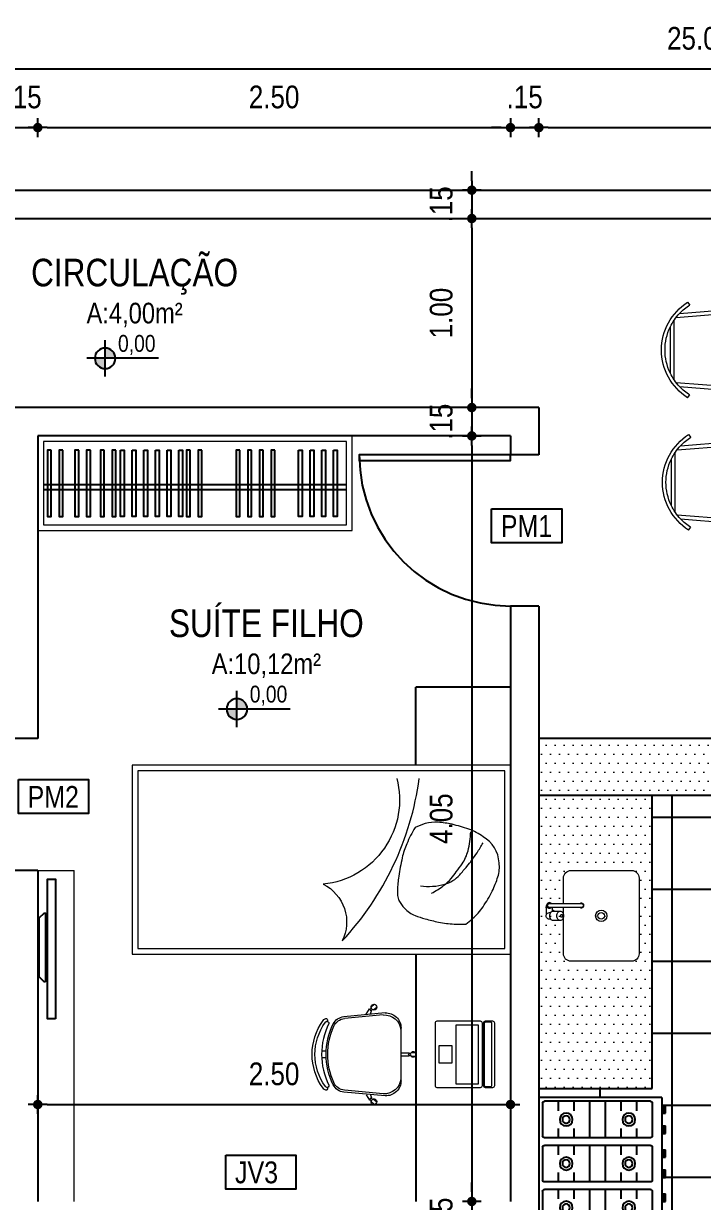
# Model space of a CAD drawing. Header units: millimetres. Extents: x 3955 to 10567, y -112 to 1797.
# Drawn here: x 5269.99 to 5273.58, y 1008 to 1014.23 of the extents above; entities that cross this region are included whole.
import ezdxf
from ezdxf.enums import TextEntityAlignment as Align

# ---------------------------------------------------------------- set-up
doc = ezdxf.new("R2010")
doc.units = ezdxf.units.MM
doc.header["$LTSCALE"] = 20
doc.linetypes.add('DIVIDE', pattern=[1.25, 0.5, -0.25, 0, -0.25, 0, -0.25])
doc.linetypes.add('HIDDEN2', pattern=[0.1875, 0.125, -0.0625])
for name, color, linetype in [('003', 3, 'Continuous'), ('a-pem-m', 6, 'Continuous'), ('AME_FRZ', 7, 'Continuous'), ('AR-MOB', 252, 'Continuous'), ('COTA', 7, 'Continuous'), ('COZINHA', 6, 'Continuous'), ('DIVERSOS', 1, 'Continuous'), ('E-txt-g', 3, 'Continuous'), ('LAYER1', 2, 'Continuous'), ('LAYER7', 4, 'Continuous'), ('PAREDE', 5, 'Continuous')]:
    doc.layers.add(name, color=color, linetype=linetype)
doc.layers.add('E-Lay-9', color=9, linetype='Continuous', lineweight=9)
doc.layers.add('E-Txt-W', color=7, linetype='Continuous', lineweight=20)
doc.styles.add('F2', font='ARIALN.TTF')
doc.styles.add('REG60', font='romans.shx', dxfattribs={"width": 0.8, "height": 0.15})
doc.styles.add('REG80', font='romans.shx', dxfattribs={"width": 0.8, "height": 0.2})
doc.dimstyles.new('ARQUITETURA', dxfattribs={"dimtxt": 0.11, "dimasz": 0.05, "dimexe": 0.1, "dimexo": 0, "dimgap": 0.1, "dimtad": 1, "dimzin": 5, "dimdsep": 46, "dimtxsty": 'F2', "dimblk": 'COTA', "dimcen": 0, "dimse1": 1, "dimse2": 1, "dimadec": 0, "dimazin": 0, "dimtfac": 2, "dimtix": 1, "dimtmove": 2, "dimatfit": 3, "dimldrblk": 'COTA', "dimfxl": 1, "dimtolj": 1, "dimtzin": 5, "dimarcsym": 0})

# ---------------------------------------------------------------- blocks, each defined once
blk = doc.blocks.new('COTA')
at = {"layer": 'COTA'}
for p, q in [((-1, 0), (1, 0)), ((0, 1), (0, -1))]:
    blk.add_line(p, q, dxfattribs=at)
at = {"layer": 'COTA', "const_width": 0.5}
blk.add_lwpolyline([(-0.25, 0, 1), (0.25, 0, 1)], format="xyb", close=True, dxfattribs=at)
blk = doc.blocks.new('*D258')
at = {"color": 0, "lineweight": -2}
for p, q in [((5269.8658, 1013.6789), (5269.8158, 1013.6789)), ((5269.9158, 1013.6789), (5270.0658, 1013.6789)), ((5270.1158, 1013.6789), (5270.1658, 1013.6789))]:
    blk.add_line(p, q, dxfattribs=at)
at = {"color": 0, "lineweight": -2, "xscale": 0.05, "yscale": 0.05, "zscale": 0.05}
blk.add_blockref('COTA', (5269.9158, 1013.6789), dxfattribs=at)
at = {"color": 0, "lineweight": -2, "xscale": 0.05, "yscale": 0.05, "zscale": 0.05, "rotation": 180}
blk.add_blockref('COTA', (5270.0658, 1013.6789), dxfattribs=at)
at = {"color": 0, "insert": (5269.9908, 1013.8402), "char_height": 0.12, "attachment_point": 5, "style": 'F2'}
blk.add_mtext('\\A1;.15', dxfattribs=at)
blk = doc.blocks.new('*D259')
at = {"color": 0, "lineweight": -2}
blk.add_line((5270.1158, 1013.6789), (5272.5158, 1013.6789), dxfattribs=at)
at = {"color": 0, "lineweight": -2, "xscale": 0.05, "yscale": 0.05, "zscale": 0.05, "rotation": 180}
blk.add_blockref('COTA', (5270.0658, 1013.6789), dxfattribs=at)
at = {"color": 0, "lineweight": -2, "xscale": 0.05, "yscale": 0.05, "zscale": 0.05}
blk.add_blockref('COTA', (5272.5658, 1013.6789), dxfattribs=at)
at = {"color": 0, "insert": (5271.3158, 1013.8402), "char_height": 0.12, "attachment_point": 5, "style": 'F2'}
blk.add_mtext('\\A1;2.50', dxfattribs=at)
blk = doc.blocks.new('*D260')
at = {"color": 0, "lineweight": -2}
for p, q in [((5272.5158, 1013.6789), (5272.4658, 1013.6789)), ((5272.5658, 1013.6789), (5272.7158, 1013.6789)), ((5272.7658, 1013.6789), (5272.8158, 1013.6789))]:
    blk.add_line(p, q, dxfattribs=at)
at = {"color": 0, "lineweight": -2, "xscale": 0.05, "yscale": 0.05, "zscale": 0.05}
blk.add_blockref('COTA', (5272.5658, 1013.6789), dxfattribs=at)
at = {"color": 0, "lineweight": -2, "xscale": 0.05, "yscale": 0.05, "zscale": 0.05, "rotation": 180}
blk.add_blockref('COTA', (5272.7158, 1013.6789), dxfattribs=at)
at = {"color": 0, "insert": (5272.6408, 1013.8402), "char_height": 0.12, "attachment_point": 5, "style": 'F2'}
blk.add_mtext('\\A1;.15', dxfattribs=at)
blk = doc.blocks.new('*D261')
at = {"color": 0, "lineweight": -2}
blk.add_line((5272.7658, 1013.6789), (5278.7658, 1013.6789), dxfattribs=at)
at = {"color": 0, "lineweight": -2, "xscale": 0.05, "yscale": 0.05, "zscale": 0.05, "rotation": 180}
blk.add_blockref('COTA', (5272.7158, 1013.6789), dxfattribs=at)
at = {"color": 0, "lineweight": -2, "xscale": 0.05, "yscale": 0.05, "zscale": 0.05}
blk.add_blockref('COTA', (5278.8158, 1013.6789), dxfattribs=at)
at = {"color": 0, "insert": (5275.7658, 1013.8402), "char_height": 0.12, "attachment_point": 5, "style": 'F2'}
blk.add_mtext('\\A1;6.10', dxfattribs=at)
blk = doc.blocks.new('*D266')
at = {"color": 0, "lineweight": -2}
blk.add_line((5261.1158, 1013.9893), (5286.0158, 1013.9893), dxfattribs=at)
at = {"color": 0, "lineweight": -2, "xscale": 0.05, "yscale": 0.05, "zscale": 0.05, "rotation": 180}
blk.add_blockref('COTA', (5261.0658, 1013.9893), dxfattribs=at)
at = {"color": 0, "lineweight": -2, "xscale": 0.05, "yscale": 0.05, "zscale": 0.05}
blk.add_blockref('COTA', (5286.0658, 1013.9893), dxfattribs=at)
at = {"color": 0, "insert": (5273.5658, 1014.1506), "char_height": 0.12, "attachment_point": 5, "style": 'F2'}
blk.add_mtext('\\A1;25.00', dxfattribs=at)
blk = doc.blocks.new('*D275')
at = {"color": 0, "lineweight": -2}
blk.add_line((5270.1158, 1008.5106), (5272.5158, 1008.5106), dxfattribs=at)
at = {"color": 0, "lineweight": -2, "xscale": 0.05, "yscale": 0.05, "zscale": 0.05, "rotation": 180}
blk.add_blockref('COTA', (5270.0658, 1008.5106), dxfattribs=at)
at = {"color": 0, "lineweight": -2, "xscale": 0.05, "yscale": 0.05, "zscale": 0.05}
blk.add_blockref('COTA', (5272.5658, 1008.5106), dxfattribs=at)
at = {"color": 0, "insert": (5271.3158, 1008.6719), "char_height": 0.12, "attachment_point": 5, "style": 'F2'}
blk.add_mtext('\\A1;2.50', dxfattribs=at)
blk = doc.blocks.new('*D282')
at = {"color": 0, "lineweight": -2}
for p, q in [((5272.3611, 1013.3977), (5272.3611, 1013.4477)), ((5272.3611, 1013.3477), (5272.3611, 1013.1977)), ((5272.3611, 1013.1477), (5272.3611, 1013.0977))]:
    blk.add_line(p, q, dxfattribs=at)
at = {"color": 0, "lineweight": -2, "xscale": 0.05, "yscale": 0.05, "zscale": 0.05}
for p, rotation in [((5272.3611, 1013.3477), 270), ((5272.3611, 1013.1977), 90)]:
    blk.add_blockref('COTA', p, dxfattribs=dict(at, rotation=rotation))
at = {"color": 0, "insert": (5272.1999, 1013.2727), "char_height": 0.12, "attachment_point": 5, "rotation": 90, "style": 'F2'}
blk.add_mtext('\\A1;.15', dxfattribs=at)
blk = doc.blocks.new('*D283')
at = {"color": 0, "lineweight": -2}
blk.add_line((5272.3611, 1013.1477), (5272.3611, 1012.2477), dxfattribs=at)
at = {"color": 0, "lineweight": -2, "xscale": 0.05, "yscale": 0.05, "zscale": 0.05}
for p, rotation in [((5272.3611, 1013.1977), 90), ((5272.3611, 1012.1977), 270)]:
    blk.add_blockref('COTA', p, dxfattribs=dict(at, rotation=rotation))
at = {"color": 0, "insert": (5272.1999, 1012.6977), "char_height": 0.12, "attachment_point": 5, "rotation": 90, "style": 'F2'}
blk.add_mtext('\\A1;1.00', dxfattribs=at)
blk = doc.blocks.new('*D235')
at = {"color": 0, "lineweight": -2}
for p, q in [((5272.3611, 1012.2477), (5272.3611, 1012.2977)), ((5272.3611, 1012.1977), (5272.3611, 1012.0477)), ((5272.3611, 1011.9977), (5272.3611, 1011.9477))]:
    blk.add_line(p, q, dxfattribs=at)
at = {"color": 0, "lineweight": -2, "xscale": 0.05, "yscale": 0.05, "zscale": 0.05}
for p, rotation in [((5272.3611, 1012.1977), 270), ((5272.3611, 1012.0477), 90)]:
    blk.add_blockref('COTA', p, dxfattribs=dict(at, rotation=rotation))
at = {"color": 0, "insert": (5272.1999, 1012.1227), "char_height": 0.12, "attachment_point": 5, "rotation": 90, "style": 'F2'}
blk.add_mtext('\\A1;.15', dxfattribs=at)
blk = doc.blocks.new('*D236')
at = {"color": 0, "lineweight": -2}
blk.add_line((5272.3611, 1011.9977), (5272.3611, 1008.0477), dxfattribs=at)
at = {"color": 0, "lineweight": -2, "xscale": 0.05, "yscale": 0.05, "zscale": 0.05}
for p, rotation in [((5272.3611, 1012.0477), 90), ((5272.3611, 1007.9977), 270)]:
    blk.add_blockref('COTA', p, dxfattribs=dict(at, rotation=rotation))
at = {"color": 0, "insert": (5272.1999, 1010.0227), "char_height": 0.12, "attachment_point": 5, "rotation": 90, "style": 'F2'}
blk.add_mtext('\\A1;4.05', dxfattribs=at)
blk = doc.blocks.new('*D284')
at = {"color": 0, "lineweight": -2}
for p, q in [((5272.3611, 1008.0477), (5272.3611, 1008.0977)), ((5272.3611, 1007.9977), (5272.3611, 1007.8477)), ((5272.3611, 1007.7977), (5272.3611, 1007.7477))]:
    blk.add_line(p, q, dxfattribs=at)
at = {"color": 0, "lineweight": -2, "xscale": 0.05, "yscale": 0.05, "zscale": 0.05}
for p, rotation in [((5272.3611, 1007.9977), 270), ((5272.3611, 1007.8477), 90)]:
    blk.add_blockref('COTA', p, dxfattribs=dict(at, rotation=rotation))
at = {"color": 0, "insert": (5272.1999, 1007.9227), "char_height": 0.12, "attachment_point": 5, "rotation": 90, "style": 'F2'}
blk.add_mtext('\\A1;.15', dxfattribs=at)
blk = doc.blocks.new('Fogão03_6')
at = {"layer": 'a-pem-m', "color": 8}
for p, q in [((-0.35, -0.65), (-0.35, 0)), ((-0.35, 0), (0.35, 0)), ((-0.35, 0), (0.35, 0)), ((-0.35, -0.65), (-0.35, 0)), ((-0.33, -0.59), (-0.33, -0.03)), ((-0.33, -0.59), (-0.33, -0.03)), ((-0.32, -0.02), (-0.1467, -0.02)), ((-0.32, -0.02), (-0.1467, -0.02)), ((-0.1367, -0.59), (-0.1367, -0.03)), ((-0.1367, -0.59), (-0.1367, -0.03)), ((-0.0967, -0.59), (-0.0967, -0.03)), ((-0.0967, -0.59), (-0.0967, -0.03)), ((-0.0867, -0.02), (0.0867, -0.02)), ((-0.0867, -0.02), (0.0867, -0.02)), ((0.0967, -0.59), (0.0967, -0.03)), ((0.0967, -0.59), (0.0967, -0.03)), ((0.1367, -0.59), (0.1367, -0.03)), ((0.1367, -0.59), (0.1367, -0.03)), ((0.1467, -0.02), (0.32, -0.02)), ((0.1467, -0.02), (0.32, -0.02)), ((0.33, -0.59), (0.33, -0.03)), ((0.33, -0.59), (0.33, -0.03)), ((0.35, -0.65), (0.35, 0)), ((0.35, -0.65), (0.35, 0)), ((-0.33, -0.1029), (-0.28, -0.1029)), ((-0.33, -0.1029), (-0.28, -0.1029)), ((-0.1867, -0.1029), (-0.1367, -0.1029)), ((-0.1867, -0.1029), (-0.1367, -0.1029)), ((-0.0967, -0.1029), (-0.0467, -0.1029)), ((-0.0967, -0.1029), (-0.0467, -0.1029)), ((0.0467, -0.1029), (0.0967, -0.1029)), ((0.0467, -0.1029), (0.0967, -0.1029)), ((0.1367, -0.1029), (0.1867, -0.1029)), ((0.1367, -0.1029), (0.1867, -0.1029)), ((0.28, -0.1029), (0.33, -0.1029)), ((0.28, -0.1029), (0.33, -0.1029)), ((-0.33, -0.1857), (-0.28, -0.1857)), ((-0.33, -0.1857), (-0.28, -0.1857)), ((-0.1867, -0.1857), (-0.1367, -0.1857)), ((-0.1867, -0.1857), (-0.1367, -0.1857)), ((-0.0967, -0.1857), (-0.0467, -0.1857)), ((-0.0967, -0.1857), (-0.0467, -0.1857)), ((0.0467, -0.1857), (0.0967, -0.1857)), ((0.0467, -0.1857), (0.0967, -0.1857)), ((0.1367, -0.1857), (0.1867, -0.1857)), ((0.1367, -0.1857), (0.1867, -0.1857)), ((0.28, -0.1857), (0.33, -0.1857)), ((0.28, -0.1857), (0.33, -0.1857)), ((-0.33, -0.2686), (-0.1367, -0.2686)), ((-0.33, -0.2686), (-0.1367, -0.2686)), ((-0.0967, -0.2686), (0.0967, -0.2686)), ((-0.0967, -0.2686), (0.0967, -0.2686)), ((0.1367, -0.2686), (0.33, -0.2686)), ((0.1367, -0.2686), (0.33, -0.2686)), ((-0.33, -0.3514), (-0.1367, -0.3514)), ((-0.33, -0.3514), (-0.1367, -0.3514)), ((-0.0967, -0.3514), (0.0967, -0.3514)), ((-0.0967, -0.3514), (0.0967, -0.3514)), ((0.1367, -0.3514), (0.33, -0.3514)), ((0.1367, -0.3514), (0.33, -0.3514)), ((-0.33, -0.4343), (-0.28, -0.4343)), ((-0.33, -0.4343), (-0.28, -0.4343)), ((-0.1867, -0.4343), (-0.1367, -0.4343)), ((-0.1867, -0.4343), (-0.1367, -0.4343)), ((-0.0967, -0.4343), (-0.0467, -0.4343)), ((-0.0967, -0.4343), (-0.0467, -0.4343)), ((0.0467, -0.4343), (0.0967, -0.4343)), ((0.0467, -0.4343), (0.0967, -0.4343)), ((0.1367, -0.4343), (0.1867, -0.4343)), ((0.1367, -0.4343), (0.1867, -0.4343)), ((0.28, -0.4343), (0.33, -0.4343)), ((0.28, -0.4343), (0.33, -0.4343)), ((-0.33, -0.5171), (-0.28, -0.5171)), ((-0.33, -0.5171), (-0.28, -0.5171)), ((-0.1867, -0.5171), (-0.1367, -0.5171)), ((-0.1867, -0.5171), (-0.1367, -0.5171)), ((-0.0967, -0.5171), (-0.0467, -0.5171)), ((-0.0967, -0.5171), (-0.0467, -0.5171)), ((0.0467, -0.5171), (0.0967, -0.5171)), ((0.0467, -0.5171), (0.0967, -0.5171)), ((0.1367, -0.5171), (0.1867, -0.5171)), ((0.1367, -0.5171), (0.1867, -0.5171)), ((0.28, -0.5171), (0.33, -0.5171)), ((0.28, -0.5171), (0.33, -0.5171)), ((-0.32, -0.6), (-0.1467, -0.6)), ((-0.32, -0.6), (-0.1467, -0.6)), ((-0.0867, -0.6), (0.0867, -0.6)), ((-0.0867, -0.6), (0.0867, -0.6)), ((0.1467, -0.6), (0.32, -0.6)), ((0.1467, -0.6), (0.32, -0.6)), ((-0.35, -0.65), (0.35, -0.65)), ((-0.35, -0.65), (0.35, -0.65)), ((-0.3068, -0.65), (-0.3068, -0.67)), ((-0.3068, -0.65), (-0.3068, -0.67)), ((-0.2669, -0.66), (-0.3068, -0.66)), ((-0.2669, -0.66), (-0.3068, -0.66)), ((-0.2669, -0.67), (-0.3068, -0.67)), ((-0.2669, -0.67), (-0.3068, -0.67)), ((-0.2669, -0.65), (-0.2669, -0.67)), ((-0.2669, -0.65), (-0.2669, -0.67)), ((-0.1998, -0.65), (-0.1998, -0.67)), ((-0.1998, -0.65), (-0.1998, -0.67)), ((-0.1599, -0.66), (-0.1998, -0.66)), ((-0.1599, -0.66), (-0.1998, -0.66)), ((-0.1599, -0.67), (-0.1998, -0.67)), ((-0.1599, -0.67), (-0.1998, -0.67)), ((-0.1599, -0.65), (-0.1599, -0.67)), ((-0.1599, -0.65), (-0.1599, -0.67)), ((-0.0734, -0.65), (-0.0734, -0.67)), ((-0.0734, -0.65), (-0.0734, -0.67)), ((-0.0335, -0.66), (-0.0734, -0.66)), ((-0.0335, -0.66), (-0.0734, -0.66)), ((-0.0335, -0.67), (-0.0734, -0.67)), ((-0.0335, -0.67), (-0.0734, -0.67)), ((-0.0335, -0.65), (-0.0335, -0.67)), ((-0.0335, -0.65), (-0.0335, -0.67)), ((0.0335, -0.65), (0.0335, -0.67)), ((0.0335, -0.65), (0.0335, -0.67)), ((0.0734, -0.66), (0.0335, -0.66)), ((0.0734, -0.66), (0.0335, -0.66)), ((0.0734, -0.67), (0.0335, -0.67)), ((0.0734, -0.67), (0.0335, -0.67)), ((0.0734, -0.65), (0.0734, -0.67)), ((0.0734, -0.65), (0.0734, -0.67)), ((0.1599, -0.65), (0.1599, -0.67)), ((0.1599, -0.65), (0.1599, -0.67)), ((0.1998, -0.66), (0.1599, -0.66)), ((0.1998, -0.66), (0.1599, -0.66)), ((0.1998, -0.67), (0.1599, -0.67)), ((0.1998, -0.67), (0.1599, -0.67)), ((0.1998, -0.65), (0.1998, -0.67)), ((0.1998, -0.65), (0.1998, -0.67)), ((0.2669, -0.65), (0.2669, -0.67)), ((0.2669, -0.65), (0.2669, -0.67)), ((0.3067, -0.66), (0.2669, -0.66)), ((0.3067, -0.66), (0.2669, -0.66)), ((0.3067, -0.67), (0.2669, -0.67)), ((0.3067, -0.67), (0.2669, -0.67)), ((0.3067, -0.65), (0.3067, -0.67)), ((0.3067, -0.65), (0.3067, -0.67))]:
    blk.add_line(p, q, dxfattribs=at)
for centre, radius in [((-0.2333, -0.1443), 0.0341), ((-0.2333, -0.1443), 0.0341), ((-0.2333, -0.1443), 0.02), ((-0.2333, -0.1443), 0.02), ((0, -0.1443), 0.0341), ((0, -0.1443), 0.0341), ((0, -0.1443), 0.02), ((0, -0.1443), 0.02), ((0.2333, -0.1443), 0.0341), ((0.2333, -0.1443), 0.0341), ((0.2333, -0.1443), 0.02), ((0.2333, -0.1443), 0.02), ((-0.2333, -0.4757), 0.0341), ((-0.2333, -0.4757), 0.0341), ((-0.2333, -0.4757), 0.02), ((-0.2333, -0.4757), 0.02), ((0, -0.4757), 0.0341), ((0, -0.4757), 0.0341), ((0, -0.4757), 0.02), ((0, -0.4757), 0.02), ((0.2333, -0.4757), 0.0341), ((0.2333, -0.4757), 0.0341), ((0.2333, -0.4757), 0.02), ((0.2333, -0.4757), 0.02)]:
    blk.add_circle(centre, radius, dxfattribs=at)
for centre, start, end in [((-0.32, -0.03), 89.99946, 179.99964), ((-0.32, -0.03), 89.99946, 179.99964), ((-0.1467, -0.03), 359.99964, 89.99946), ((-0.1467, -0.03), 359.99964, 89.99946), ((-0.0867, -0.03), 89.99946, 179.99964), ((-0.0867, -0.03), 89.99946, 179.99964), ((0.0867, -0.03), 359.99964, 89.99946), ((0.0867, -0.03), 359.99964, 89.99946), ((0.1467, -0.03), 89.99946, 179.99964), ((0.1467, -0.03), 89.99946, 179.99964), ((0.32, -0.03), 359.99964, 89.99946), ((0.32, -0.03), 359.99964, 89.99946), ((-0.32, -0.59), 179.99964, 269.99946), ((-0.32, -0.59), 179.99964, 269.99946), ((-0.1467, -0.59), 269.99946, 359.99964), ((-0.1467, -0.59), 269.99946, 359.99964), ((-0.0867, -0.59), 179.99964, 269.99946), ((-0.0867, -0.59), 179.99964, 269.99946), ((0.0867, -0.59), 269.99946, 359.99964), ((0.0867, -0.59), 269.99946, 359.99964), ((0.1467, -0.59), 179.99964, 269.99946), ((0.1467, -0.59), 179.99964, 269.99946), ((0.32, -0.59), 269.99946, 359.99964), ((0.32, -0.59), 269.99946, 359.99964)]:
    blk.add_arc(centre, 0.01, start, end, dxfattribs=at)
blk = doc.blocks.new('*D290')
at = {"color": 0, "lineweight": -2}
for p, q in [((5272.5158, 1005.9929), (5272.4658, 1005.9929)), ((5272.5658, 1005.9929), (5272.7158, 1005.9929)), ((5272.7658, 1005.9929), (5272.8158, 1005.9929))]:
    blk.add_line(p, q, dxfattribs=at)
at = {"color": 0, "lineweight": -2, "xscale": 0.05, "yscale": 0.05, "zscale": 0.05}
blk.add_blockref('COTA', (5272.5658, 1005.9929), dxfattribs=at)
at = {"color": 0, "lineweight": -2, "xscale": 0.05, "yscale": 0.05, "zscale": 0.05, "rotation": 180}
blk.add_blockref('COTA', (5272.7158, 1005.9929), dxfattribs=at)
at = {"color": 0, "insert": (5272.6408, 1006.1491), "char_height": 0.11, "attachment_point": 5, "style": 'F2'}
blk.add_mtext('\\A1;.15', dxfattribs=at)
blk = doc.blocks.new('Cadeira')
at = {"layer": 'E-Lay-9', "color": 8}
for p, q in [((-0.0093, 0.0535), (-0.0093, 0.0769)), ((0.0096, 0.0535), (0.0096, 0.0769)), ((-0.1393, 0), (0.1393, 0)), ((-0.0075, 0), (-0.0075, 0.0425)), ((-0.0075, 0.0425), (-0.0056, 0.0425)), ((0.0056, 0.0425), (0.0075, 0.0425)), ((0.0075, 0), (0.0075, 0.0425)), ((-0.2192, -0.0836), (-0.1996, -0.3023)), ((-0.2087, -0.0936), (-0.1898, -0.2982)), ((0.2087, -0.0936), (0.1898, -0.2982)), ((0.2192, -0.0836), (0.1996, -0.3023)), ((-0.25, -0.1588), (-0.265, -0.1409)), ((-0.2355, -0.1467), (-0.2505, -0.1288)), ((-0.2398, -0.1647), (-0.2413, -0.1659)), ((-0.2133, -0.1847), (-0.2413, -0.1659)), ((-0.2298, -0.1563), (-0.2313, -0.1575)), ((-0.2144, -0.1618), (-0.2298, -0.1563)), ((0.2133, -0.1847), (0.2413, -0.1659)), ((0.2144, -0.1618), (0.2298, -0.1563)), ((0.2298, -0.1563), (0.2313, -0.1575)), ((0.2355, -0.1467), (0.2505, -0.1288)), ((0.2398, -0.1647), (0.2413, -0.1659)), ((0.25, -0.1588), (0.265, -0.1409)), ((-0.0175, -0.3961), (-0.0175, -0.4196)), ((0.0175, -0.3961), (0.0175, -0.4196))]:
    blk.add_line(p, q, dxfattribs=at)
blk.add_lwpolyline([(0.1631, -0.3812, -0.237888), (-0.1631, -0.3812, 0.605717), (-0.1738, -0.3953, 0.122717), (-0.17, -0.4, 0.323529), (0.17, -0.4, 0.122717), (0.1738, -0.3953, 0.605717)], format="xyb", close=True, dxfattribs=at)
for centre in [(0, 0.0466), (-0.2382, -0.1579), (0.2382, -0.1579)]:
    blk.add_circle(centre, 0.005, dxfattribs=at)
for centre, radius, start, end in [((0.0001, 0.0652), 0.015, 281.63338, 257.45365), ((-0.1393, -0.08), 0.08, 90, 182.56924), ((0, 0.0475), 0.0075, 221.81031, 318.18969), ((0.1393, -0.08), 0.08, 357.43076, 90), ((-0.1202, -0.0886), 0.0887, 95.59249, 183.25223), ((0.1202, -0.0886), 0.0887, 356.74777, 84.40751), ((-0.2502, -0.1438), 0.015, 322.54635, 298.36662), ((-0.2388, -0.1573), 0.0075, 261.81031, 358.18969), ((0.2388, -0.1573), 0.0075, 181.81031, 278.18969), ((0.2502, -0.1438), 0.015, 241.63338, 217.45365), ((-0.1299, -0.296), 0.07, 185.12125, 243.60471), ((-0.1201, -0.2918), 0.07, 185.2999, 245.73609), ((0.1201, -0.2918), 0.07, 294.26391, 354.7001), ((0.1299, -0.296), 0.07, 296.39529, 354.87875), ((0, -0.0343), 0.3622, 243.60471, 296.39529), ((0, -0.0254), 0.3622, 245.73609, 294.26391), ((-0.1819, -0.3961), 0.00782, 29.81088, 225.32554), ((-0.1625, -0.39), 0.0275, 205.14546, 233.45713), ((0, -0.1648), 0.3052, 234.12379, 305.87621), ((-0.1625, -0.39), 0.0125, 205.14546, 233.1301), ((0.1819, -0.3961), 0.00782, 314.67446, 150.18912), ((0.1625, -0.39), 0.0275, 306.54287, 334.85454)]:
    blk.add_arc(centre, radius, start, end, dxfattribs=at)
blk = doc.blocks.new('Notebook')
at = {"layer": 'E-Lay-9', "color": 8}
for p, q in [((0.165, 0.315), (-0.165, 0.315)), ((-0.175, 0.305), (-0.175, 0.3)), ((-0.175, 0.3), (-0.175, 0.265)), ((-0.165, 0.255), (0.165, 0.255)), ((0.175, 0.3), (0.175, 0.305)), ((0.175, 0.265), (0.175, 0.3))]:
    blk.add_line(p, q, dxfattribs=at)
for points in [[(-0.165, 0), (0.165, 0, 0.414214), (0.175, 0.01), (0.175, 0.24, 0.414214), (0.165, 0.25), (-0.165, 0.25, 0.414214), (-0.175, 0.24), (-0.175, 0.01, 0.414214)], [(-0.165, 0.26), (0.165, 0.26, 0.414214), (0.17, 0.265), (0.17, 0.295, 0.414214), (0.165, 0.3), (-0.165, 0.3, 0.414214), (-0.17, 0.295), (-0.17, 0.265, 0.414214)]]:
    blk.add_lwpolyline(points, format="xyb", close=True, dxfattribs=at)
for points in [[(-0.105, 0.25), (-0.145, 0.25), (-0.145, 0.255), (-0.105, 0.255)], [(0.105, 0.25), (0.145, 0.25), (0.145, 0.255), (0.105, 0.255)], [(-0.155, 0.11), (0.155, 0.11), (0.155, 0.23), (-0.155, 0.23)], [(-0.045, 0.02), (0.045, 0.02), (0.045, 0.09), (-0.045, 0.09)]]:
    blk.add_lwpolyline(points, close=True, dxfattribs=at)
for centre, start, end in [((-0.165, 0.305), 90, 180), ((0.165, 0.305), 0, 90), ((-0.165, 0.265), 180, 270), ((0.165, 0.265), 270, 360)]:
    blk.add_arc(centre, 0.01, start, end, dxfattribs=at)
blk = doc.blocks.new('TXT-AMB75')
at = {"layer": 'E-txt-g', "style": 'REG80', "width": 0.8, "flags": 8}
blk.add_attdef('TXT', text='', height=0.2, dxfattribs=at).set_placement((0.0055, 0.2964), align=Align.CENTER)
at = {"layer": 'E-Txt-W', "style": 'REG60', "width": 0.8, "flags": 8}
blk.add_attdef('TXT', text='', height=0.15, dxfattribs=at).set_placement((0.0055, 0.0271), align=Align.CENTER)
blk = doc.blocks.new('NIVEL')
at = {"layer": 'DIVERSOS'}
h = blk.add_hatch(color=7, dxfattribs=at)
h.paths.add_polyline_path([(0, 0.137, 0.414214), (-0.137, 0), (0, 0)])
h.paths.add_polyline_path([(0, 0), (0, -0.137, 0.414214), (0.137, 0)])
at = {"layer": 'DIVERSOS', "color": 7}
for p, q in [((0, 0.242), (0, -0.242)), ((0.709, 0), (-0.242, 0))]:
    blk.add_line(p, q, dxfattribs=at)
blk.add_circle((0, 0), 0.137, dxfattribs=at)
blk = doc.blocks.new('cadeira3')
at = {"color": 8}
for p, q in [((339.39, -198.51), (363.62, -198.51)), ((332.14, -203.49), (329.22, -240.82)), ((334.29, -201.65), (331.21, -240.97)), ((335.87, -200.51), (367.14, -200.51)), ((368.73, -201.65), (371.8, -240.97)), ((370.88, -203.49), (373.8, -240.82)), ((326.24, -207.76), (327.72, -208.87)), ((376.77, -207.76), (375.3, -208.87)), ((371.3, -241.51), (331.71, -241.51)), ((371.3, -243.51), (331.71, -243.51))]:
    blk.add_line(p, q, dxfattribs=at)
for centre, radius, start, end in [((351.51, -223.91), 29.99, 32.59097, 147.40903), ((351.51, -223.93), 28.15, 115.49352, 133.47386), ((351.51, -223.93), 28.15, 64.50648, 115.49352), ((351.51, -223.93), 28.15, 46.52614, 64.50648), ((351.51, -223.93), 28.15, 133.47386, 147.66894), ((351.51, -223.93), 28.15, 32.33106, 46.52614), ((331.71, -241.01), 2.5, 175.52762, 270), ((331.71, -241.01), 0.5, 175.52762, 270), ((371.3, -241.01), 2.5, 270, 4.47238), ((371.3, -241.01), 0.5, 270, 4.47238)]:
    blk.add_arc(centre, radius, start, end, dxfattribs=at)

msp = doc.modelspace()

# ---------------------------------------------------------------- hatches: boundary and pattern name
h = msp.add_hatch()
h.set_pattern_fill('ANSI37,_O', color=8, scale=0.12, angle=45)
h.set_pattern_definition([(90, (0, 0), (-0.381, 8e-17), []), (180, (0, 0), (-8e-17, -0.381), [])])
h.paths.add_polyline_path([(5275.2158, 1010.4477), (5273.8158, 1010.4477), (5273.8158, 1010.1477), (5273.3158, 1010.1477), (5273.3158, 1008.5952), (5272.7158, 1008.5952), (5272.7158, 1007.8477, -0.44655), (5273.5158, 1007.0477), (5272.7158, 1007.0477), (5272.7158, 1006.4977), (5275.2158, 1006.4977), (5275.2158, 1006.5727), (5275.2158, 1007.7727), (5275.2158, 1008.0161), (5274.1158, 1008.0161), (5274.1158, 1008.7161), (5275.2158, 1008.7161)])
h.paths.add_polyline_path([(5274.3762, 1009.3607, -1), (5274.2666, 1009.3607, -1)], flags=16)
h.paths.add_polyline_path([(5275.1114, 1008.9221), (5275.0996, 1008.9132, 0.062017), (5275.0643, 1008.9562), (5275.0876, 1008.6576, -0.437265), (5275.0677, 1008.6361), (5274.751, 1008.6361, -0.437265), (5274.731, 1008.6576), (5274.7544, 1008.9562, 0.062017), (5274.719, 1008.9132), (5274.7072, 1008.9221, -0.547586)], flags=16)
h.paths.add_polyline_path([(5275.0063, 1008.9961, -0.053349), (5275.0471, 1008.971), (5275.0717, 1008.6564, -0.437265), (5275.0677, 1008.6521), (5274.751, 1008.6521, -0.437265), (5274.747, 1008.6564), (5274.7716, 1008.971, -0.053349), (5274.8124, 1008.9961, -0.226217)], flags=0)
h.paths.add_polyline_path([(5274.6309, 1008.9221), (5274.619, 1008.9132, 0.062017), (5274.5837, 1008.9562), (5274.6071, 1008.6576, -0.437265), (5274.5871, 1008.6361), (5274.2704, 1008.6361, -0.437265), (5274.2504, 1008.6576), (5274.2738, 1008.9562, 0.062017), (5274.2384, 1008.9132), (5274.2266, 1008.9221, -0.547586)], flags=16)
h.paths.add_polyline_path([(5274.5257, 1008.9961, -0.053349), (5274.5665, 1008.971), (5274.5911, 1008.6564, -0.437265), (5274.5871, 1008.6521), (5274.2704, 1008.6521, -0.437265), (5274.2664, 1008.6564), (5274.291, 1008.971, -0.053349), (5274.3318, 1008.9961, -0.226217)], flags=0)
h.paths.add_polyline_path([(5273.3658, 1008.5477), (5273.3658, 1008.5044), (5273.3858, 1008.5044), (5273.3858, 1008.4645), (5273.3658, 1008.4645), (5273.3658, 1008.3975), (5273.3858, 1008.3975), (5273.3858, 1008.3576), (5273.3658, 1008.3576), (5273.3658, 1008.2711), (5273.3858, 1008.2711), (5273.3858, 1008.2312), (5273.3658, 1008.2312), (5273.3658, 1008.1641), (5273.3858, 1008.1641), (5273.3858, 1008.1242), (5273.3658, 1008.1242), (5273.3658, 1008.0377), (5273.3858, 1008.0377), (5273.3858, 1007.9979), (5273.3658, 1007.9979), (5273.3658, 1007.9308), (5273.3858, 1007.9308), (5273.3858, 1007.8909), (5273.3658, 1007.8909), (5273.3658, 1007.8477), (5272.7158, 1007.8477), (5272.7158, 1008.5477)])
h.paths.add_polyline_path([(5275.0677, 1008.0961, -0.437265), (5275.0876, 1008.0745), (5275.0643, 1007.7759, 0.062017), (5275.0996, 1007.8189), (5275.1114, 1007.8101, -0.547586), (5274.7072, 1007.8101), (5274.719, 1007.8189, 0.062017), (5274.7544, 1007.7759), (5274.731, 1008.0745, -0.437265), (5274.751, 1008.0961)], flags=17)
h.paths.add_polyline_path([(5274.5871, 1008.0961, -0.437265), (5274.6071, 1008.0745), (5274.5837, 1007.7759, 0.062017), (5274.619, 1007.8189), (5274.6309, 1007.8101, -0.547586), (5274.2266, 1007.8101), (5274.2384, 1007.8189, 0.062017), (5274.2738, 1007.7759), (5274.2504, 1008.0745, -0.437265), (5274.2704, 1008.0961)], flags=17)
h.paths.add_polyline_path([(5275.0677, 1008.0801, -0.437265), (5275.0717, 1008.0758), (5275.0471, 1007.7612, -0.053349), (5275.0063, 1007.7361, -0.226217), (5274.8124, 1007.7361, -0.053349), (5274.7716, 1007.7612), (5274.747, 1008.0758, -0.437265), (5274.751, 1008.0801)], flags=16)
h.paths.add_polyline_path([(5274.5871, 1008.0801, -0.437265), (5274.5911, 1008.0758), (5274.5665, 1007.7612, -0.053349), (5274.5257, 1007.7361, -0.226217), (5274.3318, 1007.7361, -0.053349), (5274.291, 1007.7612), (5274.2664, 1008.0758, -0.437265), (5274.2704, 1008.0801)], flags=16)
h.paths.add_polyline_path([(5274.2662, 1007.0743), (5274.2743, 1007.0661), (5274.277, 1007.0571), (5274.277, 1007.0329), (5274.2712, 1007.0329), (5274.2712, 1007.0205), (5274.2798, 1007.0205), (5274.2798, 1006.4977), (5273.6448, 1006.4977), (5273.6448, 1007.0205), (5273.6533, 1007.0205), (5273.6533, 1007.0329), (5273.6475, 1007.0329), (5273.6475, 1007.0602), (5273.6534, 1007.0709), (5273.6636, 1007.0766), (5273.6707, 1007.0774), (5273.6776, 1007.0781), (5273.6854, 1007.0789), (5273.6888, 1007.0793), (5273.6958, 1007.0801), (5273.7035, 1007.0808), (5273.707, 1007.0812), (5273.7144, 1007.0816), (5273.7182, 1007.082), (5273.7217, 1007.0824), (5273.7294, 1007.0832), (5273.7364, 1007.0832), (5273.7441, 1007.0839), (5273.755, 1007.0839), (5273.7584, 1007.0843), (5273.7658, 1007.0843), (5273.7697, 1007.0847), (5273.7731, 1007.0847), (5273.777, 1007.0847), (5273.7805, 1007.0847), (5273.7844, 1007.0847), (5273.7878, 1007.0847), (5273.7917, 1007.0847), (5273.7952, 1007.0847), (5273.7991, 1007.0847), (5273.8025, 1007.0847), (5273.8134, 1007.0847), (5273.8211, 1007.0839), (5273.8246, 1007.0839), (5273.8315, 1007.0839), (5273.8393, 1007.0832), (5273.8435, 1007.0832), (5273.8435, 1007.082), (5273.8555, 1007.0824), (5273.8598, 1007.0824), (5273.8733, 1007.0824), (5274.1877, 1007.0835), (5274.1954, 1007.0828), (5274.1989, 1007.0828), (5274.2024, 1007.0824), (5274.214, 1007.0812), (5274.2175, 1007.0812), (5274.221, 1007.0808), (5274.2248, 1007.0804), (5274.2318, 1007.0797), (5274.2395, 1007.0789), (5274.2465, 1007.0781), (5274.2569, 1007.0771)], flags=16)
h.paths.add_polyline_path([(5273.8269, 1007.0329), (5273.8265, 1007.0329), (5273.8261, 1007.0329), (5273.8257, 1007.0329), (5273.8254, 1007.0329), (5273.825, 1007.0329), (5273.8246, 1007.0329), (5273.8238, 1007.0329), (5273.823, 1007.0329), (5273.8223, 1007.0329), (5273.8211, 1007.0329), (5273.8157, 1007.0329), (5273.6761, 1007.0329), (5273.6772, 1007.034), (5273.6772, 1007.0412), (5273.6835, 1007.049), (5273.6893, 1007.0506), (5273.7248, 1007.0518), (5273.7596, 1007.0491), (5273.7936, 1007.0429)], flags=0)
h.paths.add_polyline_path([(5272.7158, 1007.8477), (5272.7158, 1007.8477), (5272.5658, 1007.8477), (5272.5658, 1007.0477), (5272.7158, 1007.0477), (5272.7158, 1007.0777), (5273.5168, 1007.0777, 0.434753)])
at = {"layer": 'E-Lay-9'}
h = msp.add_hatch(dxfattribs=at)
h.set_pattern_fill('DOTS', color=9, scale=0.03, angle=-1e-14, style=0)
h.paths.add_polyline_path([(5273.8158, 1010.4477), (5272.7158, 1010.4477), (5272.7158, 1010.1477), (5273.3158, 1010.1477), (5273.8158, 1010.1477)])
h.paths.add_polyline_path([(5273.3158, 1010.1477), (5272.7158, 1010.1477), (5272.7158, 1008.5952), (5273.3158, 1008.5952)])
h.paths.add_polyline_path([(5272.775, 1009.4986, -0.071352), (5272.7736, 1009.5085, -0.071352), (5272.775, 1009.5184, -0.080747), (5272.7786, 1009.526), (5272.7717, 1009.526, 0.293273), (5272.7557, 1009.5158, 0.546464), (5272.7717, 1009.491), (5272.7786, 1009.491, -0.080747)], flags=16)
h.paths.add_polyline_path([(5272.8466, 1009.5085, -0.053307), (5272.8458, 1009.5011), (5272.8458, 1009.3085, 0.414214), (5272.8858, 1009.2685), (5273.2058, 1009.2685, 0.414214), (5273.2458, 1009.3085), (5273.2458, 1009.7085, 0.414214), (5273.2058, 1009.7485), (5272.8858, 1009.7485, 0.414214), (5272.8458, 1009.7085), (5272.8458, 1009.5735), (5272.9342, 1009.5735, -2), (5272.9342, 1009.5535), (5272.8458, 1009.5535), (5272.8458, 1009.516, -0.053307)], flags=16)
h.paths.add_polyline_path([(5273.0758, 1009.5085, -1), (5273.0158, 1009.5085, -1)], flags=0)
h.paths.add_polyline_path([(5273.0633, 1009.5085, -1), (5273.0283, 1009.5085, -1)], flags=0)
h.paths.add_polyline_path([(5272.8413, 1009.5115, -0.178999), (5272.8407, 1009.5042, -0.15501), (5272.8383, 1009.5015, -0.27133), (5272.8344, 1009.5015, -0.106756), (5272.8326, 1009.5032, -0.082828), (5272.8315, 1009.5055, -0.178999), (5272.8321, 1009.5129, -0.15501), (5272.8344, 1009.5155, -0.333638), (5272.839, 1009.5151, -0.137259)], flags=16)

# ---------------------------------------------------------------- linework, layer by layer
at = {"color": 6}
msp.add_line((5272.7158, 1010.1477), (5273.3158, 1010.1477), dxfattribs=at)
at = {"color": 8}
for p, q in [((5273.3158, 1008.5952), (5273.3158, 1010.1477)), ((5272.0658, 1009.3059), (5272.0658, 1007.9977)), ((5272.7158, 1008.5952), (5273.3158, 1008.5952))]:
    msp.add_line(p, q, dxfattribs=at)
at = {"color": 2, "linetype": 'DIVIDE'}
msp.add_line((5289.6537, 1009.9615), (5259.1646, 1009.9615), dxfattribs=at)
at = {"color": 7}
msp.add_lwpolyline([(5272.5658, 1011.9477), (5271.7658, 1011.9477), (5271.7658, 1011.9177), (5272.5658, 1011.9177)], close=True, dxfattribs=at)
at = {"color": 6}
for points in [[(5272.466, 1011.6625), (5272.8367, 1011.6625), (5272.8367, 1011.4822), (5272.466, 1011.4822)], [(5269.9632, 1010.2295), (5270.3339, 1010.2295), (5270.3339, 1010.0492), (5269.9632, 1010.0492)], [(5271.0603, 1008.2431), (5271.431, 1008.2431), (5271.431, 1008.0628), (5271.0603, 1008.0628)]]:
    msp.add_lwpolyline(points, close=True, dxfattribs=at)
at = {"color": 8, "linetype": 'HIDDEN2'}
msp.add_arc((5272.5658, 1011.9477), 0.8, 180, 270, dxfattribs=at)
at = {"layer": '003', "color": 8, "ltscale": 0.5}
for p, q in [((5270.0958, 1011.79), (5271.6992, 1011.79)), ((5270.0958, 1011.765), (5271.6992, 1011.765)), ((5272.0658, 1010.3059), (5272.0658, 1010.718)), ((5272.5658, 1010.718), (5272.0658, 1010.718))]:
    msp.add_line(p, q, dxfattribs=at)
for points in [[(5270.1369, 1011.9722), (5270.1169, 1011.9722), (5270.1169, 1011.6222), (5270.1369, 1011.6222)], [(5270.1984, 1011.9722), (5270.1784, 1011.9722), (5270.1784, 1011.6222), (5270.1984, 1011.6222)], [(5270.2826, 1011.9722), (5270.2626, 1011.9722), (5270.2626, 1011.6222), (5270.2826, 1011.6222)], [(5270.3442, 1011.9722), (5270.3242, 1011.9722), (5270.3242, 1011.6222), (5270.3442, 1011.6222)], [(5270.4172, 1011.9722), (5270.3972, 1011.9722), (5270.3972, 1011.6222), (5270.4172, 1011.6222)], [(5270.4788, 1011.9722), (5270.4588, 1011.9722), (5270.4588, 1011.6222), (5270.4788, 1011.6222)], [(5270.5032, 1011.9722), (5270.5232, 1011.9722), (5270.5232, 1011.6222), (5270.5032, 1011.6222)], [(5270.5647, 1011.9722), (5270.5847, 1011.9722), (5270.5847, 1011.6222), (5270.5647, 1011.6222)], [(5270.6263, 1011.9722), (5270.6463, 1011.9722), (5270.6463, 1011.6222), (5270.6263, 1011.6222)], [(5270.6879, 1011.9722), (5270.7079, 1011.9722), (5270.7079, 1011.6222), (5270.6879, 1011.6222)], [(5270.7494, 1011.9722), (5270.7694, 1011.9722), (5270.7694, 1011.6222), (5270.7494, 1011.6222)], [(5270.811, 1011.9722), (5270.831, 1011.9722), (5270.831, 1011.6222), (5270.811, 1011.6222)], [(5270.872, 1011.9722), (5270.852, 1011.9722), (5270.852, 1011.6222), (5270.872, 1011.6222)], [(5270.9336, 1011.9722), (5270.9136, 1011.9722), (5270.9136, 1011.6222), (5270.9336, 1011.6222)], [(5271.1353, 1011.9722), (5271.1153, 1011.9722), (5271.1153, 1011.6222), (5271.1353, 1011.6222)], [(5271.1968, 1011.9722), (5271.1768, 1011.9722), (5271.1768, 1011.6222), (5271.1968, 1011.6222)], [(5271.2584, 1011.9722), (5271.2384, 1011.9722), (5271.2384, 1011.6222), (5271.2584, 1011.6222)], [(5271.32, 1011.9722), (5271.3, 1011.9722), (5271.3, 1011.6222), (5271.32, 1011.6222)], [(5271.4443, 1011.9722), (5271.4643, 1011.9722), (5271.4643, 1011.6222), (5271.4443, 1011.6222)], [(5271.5059, 1011.9722), (5271.5259, 1011.9722), (5271.5259, 1011.6222), (5271.5059, 1011.6222)], [(5271.5675, 1011.9722), (5271.5875, 1011.9722), (5271.5875, 1011.6222), (5271.5675, 1011.6222)], [(5271.629, 1011.9722), (5271.649, 1011.9722), (5271.649, 1011.6222), (5271.629, 1011.6222)]]:
    msp.add_lwpolyline(points, close=True, dxfattribs=at)
at = {"layer": 'AME_FRZ', "color": 6, "linetype": 'Continuous'}
for p, q in [((5273.8158, 1010.4477), (5272.7158, 1010.4477)), ((5272.7158, 1010.1477), (5273.8158, 1010.1477))]:
    msp.add_line(p, q, dxfattribs=at)
at = {"layer": 'AR-MOB'}
for points in [[(5270.16, 1008.9644), (5270.1173, 1008.9644), (5270.1173, 1009.7019), (5270.16, 1009.7019)], [(5270.1076, 1009.1598), (5270.099, 1009.1598), (5270.0734, 1009.1854), (5270.0734, 1009.4979), (5270.099, 1009.5235), (5270.1076, 1009.5235)]]:
    msp.add_lwpolyline(points, close=True, dxfattribs=at)
at = {"layer": 'E-Lay-9', "color": 8}
for p, q in [((5270.0658, 1009.7477), (5270.2578, 1009.7477)), ((5270.2578, 1007.9977), (5270.2578, 1009.7477)), ((5272.7867, 1009.5535), (5272.7867, 1009.5326))]:
    msp.add_line(p, q, dxfattribs=at)
for points in [[(5271.7292, 1012.0477), (5270.0658, 1012.0477), (5270.0658, 1011.5477), (5271.7292, 1011.5477)], [(5271.6992, 1012.0177), (5270.0958, 1012.0177), (5270.0958, 1011.5777), (5271.6992, 1011.5777)], [(5272.5658, 1009.3059), (5272.5658, 1010.3059), (5270.5658, 1010.3059), (5270.5658, 1009.3059)], [(5272.5358, 1009.3359), (5272.5358, 1010.2759), (5270.5958, 1010.2759), (5270.5958, 1009.3359)]]:
    msp.add_lwpolyline(points, close=True, dxfattribs=at)
for points in [[(5271.9645, 1010.2359, -0.460104), (5271.5758, 1009.6759, -0.414214), (5271.6758, 1009.3759, 0.154765), (5272.0834, 1010.2359)], [(5271.9745, 1009.59, 0.040453), (5272.0057, 1009.5489, 0.121269), (5272.0615, 1009.5106, 0.020937), (5272.1145, 1009.4932, 0.015911), (5272.1858, 1009.4754, 0.04249), (5272.2679, 1009.465, 0.020654), (5272.3294, 1009.4649, 0.022056), (5272.3656, 1009.494, 0.064376), (5272.4208, 1009.5566, 0.03352), (5272.4689, 1009.6396, 0.039598), (5272.4991, 1009.715, 0.109626), (5272.5053, 1009.7899, 0.257026), (5272.4213, 1009.9268, 0.075208), (5272.3453, 1009.9674, 0.030275), (5272.2566, 1009.9928, 0.036967), (5272.1819, 1010.0037, 0.089016), (5272.1151, 1009.9965, 0.036988), (5272.061, 1009.9763, 0.030345), (5272.0173, 1009.8899, 0.04596), (5271.9931, 1009.8159, 0.01901), (5271.9746, 1009.7177, 0.025886), (5271.9675, 1009.6446, 0.088683), (5271.975, 1009.5887, 0.020726)], [(5272.1479, 1009.6282, 0.040593), (5272.2116, 1009.6685, 0.055645), (5272.2517, 1009.7062, 0.015363), (5272.2791, 1009.7406, 0.01263), (5272.3101, 1009.7841, 0.082628), (5272.3414, 1009.8527, 0.061291), (5272.3555, 1009.953)], [(5272.0895, 1009.6672, 0.103492), (5272.2178, 1009.676, 0.14369), (5272.2971, 1009.7257, 0.007817), (5272.3353, 1009.7701, 0.010698), (5272.362, 1009.8036, 0.020146), (5272.3894, 1009.8427, 0.015912), (5272.4204, 1009.8946)], [(5272.8458, 1009.5735), (5272.8458, 1009.7085, -0.414214), (5272.8858, 1009.7485), (5273.2058, 1009.7485, -0.414214), (5273.2458, 1009.7085), (5273.2458, 1009.3085, -0.414214), (5273.2058, 1009.2685), (5272.8858, 1009.2685, -0.414214), (5272.8458, 1009.3085), (5272.8458, 1009.5011)], [(5272.7786, 1009.491), (5272.7717, 1009.491, -0.546464), (5272.7557, 1009.5158, 0.10784), (5272.7567, 1009.52), (5272.7567, 1009.5635)], [(5272.8289, 1009.4835), (5272.7913, 1009.4835, -0.133256), (5272.7849, 1009.4853, -0.106756), (5272.7788, 1009.4908, -0.082828), (5272.775, 1009.4986, -0.071352), (5272.7736, 1009.5085, -0.071352), (5272.775, 1009.5184, -0.082828), (5272.7788, 1009.5262, -0.106756), (5272.7849, 1009.5318, -0.133256), (5272.7913, 1009.5335), (5272.8289, 1009.5335)], [(5272.8458, 1009.5185), (5272.8458, 1009.5535, -0.414214)], [(5272.7557, 1009.5158, -0.293273), (5272.7717, 1009.526), (5272.7786, 1009.526)]]:
    msp.add_lwpolyline(points, format="xyb", dxfattribs=at)
for points in [[(5272.7717, 1009.5735), (5272.9417, 1009.5735, -1), (5272.9417, 1009.5535), (5272.7717, 1009.5535, -1)], [(5272.8289, 1009.5335, -0.133256), (5272.8353, 1009.5318, -0.106756), (5272.8414, 1009.5262, -0.082828), (5272.8451, 1009.5184, -0.071352), (5272.8466, 1009.5085, -0.071352), (5272.8451, 1009.4986, -0.082828), (5272.8414, 1009.4908, -0.106756), (5272.8353, 1009.4853, -0.133256), (5272.8289, 1009.4835, -0.133256), (5272.8225, 1009.4853, -0.106756), (5272.8164, 1009.4908, -0.082828), (5272.8126, 1009.4986, -0.071352), (5272.8112, 1009.5085, -0.071352), (5272.8126, 1009.5184, -0.082828), (5272.8164, 1009.5262, -0.106756), (5272.8225, 1009.5318, -0.133256)], [(5272.8364, 1009.501, -0.133256), (5272.8344, 1009.5015, -0.106756), (5272.8326, 1009.5032, -0.082828), (5272.8315, 1009.5055, -0.071352), (5272.8311, 1009.5085, -0.071352), (5272.8315, 1009.5115, -0.082828), (5272.8326, 1009.5138, -0.106756), (5272.8344, 1009.5155, -0.133256), (5272.8364, 1009.516, -0.133256), (5272.8383, 1009.5155, -0.106756), (5272.8401, 1009.5138, -0.082828), (5272.8413, 1009.5115, -0.071352), (5272.8417, 1009.5085, -0.071352), (5272.8413, 1009.5055, -0.082828), (5272.8401, 1009.5032, -0.106756), (5272.8383, 1009.5015, -0.133256)]]:
    msp.add_lwpolyline(points, format="xyb", close=True, dxfattribs=at)
for radius in [0.03, 0.0175]:
    msp.add_circle((5273.0458, 1009.5085), radius, dxfattribs=at)
for centre, radius, start, end in [((5272.7717, 1009.5635), 0.015, 41.81031, 318.18969), ((5272.7717, 1009.5085), 0.035, 45.58469, 64.62307), ((5272.9417, 1009.5635), 0.0125, 233.1301, 126.8699)]:
    msp.add_arc(centre, radius, start, end, dxfattribs=at)
at = {"layer": 'PAREDE', "color": 5, "linetype": 'Continuous'}
for p, q in [((5261.0658, 1013.3477), (5286.0658, 1013.3477)), ((5268.7158, 1013.1977), (5278.8158, 1013.1977)), ((5268.7158, 1013.1977), (5278.8158, 1013.1977)), ((5272.7158, 1012.1977), (5268.7158, 1012.1977)), ((5272.7158, 1012.1977), (5268.7158, 1012.1977)), ((5272.7158, 1012.1977), (5268.7158, 1012.1977)), ((5272.7158, 1012.1977), (5268.7158, 1012.1977)), ((5270.1658, 1012.1977), (5269.9158, 1012.1977)), ((5270.1658, 1012.1977), (5269.9158, 1012.1977)), ((5270.1658, 1012.1977), (5269.9158, 1012.1977)), ((5270.1658, 1012.1977), (5269.9158, 1012.1977)), ((5272.7158, 1012.1977), (5272.7158, 1011.9477)), ((5272.5658, 1012.0477), (5270.0658, 1012.0477)), ((5272.5658, 1012.0477), (5270.0658, 1012.0477)), ((5272.5658, 1012.0477), (5270.0658, 1012.0477)), ((5272.5658, 1012.0477), (5270.0658, 1012.0477)), ((5270.0658, 1012.0477), (5270.0658, 1010.4477)), ((5272.5658, 1012.0477), (5272.5658, 1011.9477)), ((5272.5658, 1012.0477), (5272.5658, 1011.9477)), ((5272.7158, 1011.9477), (5272.5658, 1011.9477)), ((5272.7158, 1011.9477), (5272.5658, 1011.9477)), ((5272.7158, 1011.9477), (5272.5658, 1011.9477)), ((5272.7158, 1011.9477), (5272.5658, 1011.9477)), ((5272.5658, 1011.1477), (5272.5658, 1010.6477)), ((5272.5658, 1011.1477), (5272.5658, 1007.9977)), ((5272.7158, 1011.1477), (5272.5658, 1011.1477)), ((5272.7158, 1011.1477), (5272.5658, 1011.1477)), ((5272.7158, 1011.1477), (5272.5658, 1011.1477)), ((5272.7158, 1011.1477), (5272.5658, 1011.1477)), ((5272.7158, 1011.1477), (5272.7158, 1007.8477)), ((5270.0658, 1010.4477), (5269.9158, 1010.4477)), ((5270.0658, 1009.7477), (5269.9158, 1009.7477)), ((5270.0658, 1009.7477), (5270.0658, 1007.9977))]:
    msp.add_line(p, q, dxfattribs=at)
at = {"layer": 'PAREDE', "linetype": 'Continuous'}
msp.add_line((5261.2158, 1013.3477), (5285.9158, 1013.3477), dxfattribs=at)

# ---------------------------------------------------------------- block references
ref = msp.add_blockref('TXT-AMB75', (5270.5739, 1012.623), dxfattribs=dict(xscale=0.7290000000000001, yscale=0.7290000000000001, zscale=0.7290000000000001))
ref.add_attrib('TXT', 'CIRCULAÇÃO', dxfattribs={"layer": 'E-txt-g', "color": 2, "height": 0.1458, "style": 'F2'}).set_placement((5270.5779, 1012.8391), align=Align.CENTER)
ref.add_attrib('TXT', 'A:4,00m²', dxfattribs={"layer": 'E-Txt-W', "height": 0.10935, "style": 'F2'}).set_placement((5270.5779, 1012.6428), align=Align.CENTER)
ref = msp.add_blockref('TXT-AMB75', (5271.2707, 1010.7675), dxfattribs=dict(xscale=0.7290000000000001, yscale=0.7290000000000001, zscale=0.7290000000000001))
ref.add_attrib('TXT', 'SUÍTE FILHO', dxfattribs={"layer": 'E-txt-g', "color": 2, "height": 0.1458, "style": 'F2'}).set_placement((5271.2747, 1010.9836), align=Align.CENTER)
ref.add_attrib('TXT', 'A:10,12m²', dxfattribs={"layer": 'E-Txt-W', "height": 0.10935, "style": 'F2'}).set_placement((5271.2747, 1010.7873), align=Align.CENTER)
at = {"rotation": 270}
msp.add_blockref('Notebook', (5272.1671, 1008.7756), dxfattribs=at)
at = {"layer": 'COZINHA', "linetype": 'Continuous', "xscale": -1, "rotation": 90}
msp.add_blockref('Fogão03_6', (5272.7158, 1008.1977), dxfattribs=at)
at = {"layer": 'E-Lay-9', "color": 8, "xscale": -0.01000000000021828, "yscale": 0.009999999999990905, "zscale": 0.01, "rotation": 90}
for p in [(5271.4251, 1016.0174), (5271.4303, 1015.3174)]:
    msp.add_blockref('cadeira3', p, dxfattribs=at)
at = {"layer": 'E-Lay-9', "color": 8, "xscale": -1, "rotation": 270}
msp.add_blockref('Cadeira', (5271.9869, 1008.7756), dxfattribs=at)
at = {"layer": 'LAYER7', "color": 7, "linetype": 'Continuous', "xscale": -0.3985866620477118, "yscale": 0.3985866620477118, "zscale": 0.3985866620477118, "rotation": 180}
for p in [(5270.4221, 1012.4582), (5271.1189, 1010.6027)]:
    msp.add_blockref('NIVEL', p, dxfattribs=at)

# ---------------------------------------------------------------- texts
at = {"layer": 'LAYER1', "color": 7, "linetype": 'Continuous', "style": 'F2'}
for p in [(5270.4901, 1012.5818), (5271.1869, 1010.7263)]:
    msp.add_text('0,00', height=0.08906, dxfattribs=at).set_placement(p, align=Align.TOP_LEFT)
at = {"layer": 'LAYER1', "color": 6, "linetype": 'Continuous', "style": 'F2'}
for s, p in [('PM1', (5272.5146, 1011.6285)), ('PM2', (5270.0118, 1010.1955)), ('JV3', (5271.1089, 1008.2091))]:
    msp.add_text(s, height=0.11539, dxfattribs=at).set_placement(p, align=Align.TOP_LEFT)

# ---------------------------------------------------------------- dimensions: what is measured, and where the dimension line sits
at = {"color": 4}
for base, p1, p2, override, picture, middle in [((5286.0658, 1013.9893), (5261.0658, 1013.3477), (5286.0658, 1013.3477), {"dimtxt": 0.12, "dimfxl": 0.1, "dimfxlon": 1}, '*D266', (5273.5658, 1014.1506)), ((5270.0658, 1013.6789), (5269.9158, 1012.0477), (5270.0658, 1012.0477), {"dimtxt": 0.12, "dimfxl": 0.1, "dimfxlon": 1}, '*D258', (5269.9908, 1013.8402)), ((5272.5658, 1013.6789), (5270.0658, 1012.0477), (5272.5658, 1012.0477), {"dimtxt": 0.12, "dimfxl": 0.1, "dimfxlon": 1}, '*D259', (5271.3158, 1013.8402)), ((5272.7158, 1013.6789), (5272.5658, 1012.0477), (5272.7158, 1012.1977), {"dimtxt": 0.12, "dimfxl": 0.1, "dimfxlon": 1}, '*D260', (5272.6408, 1013.8402)), ((5278.8158, 1013.6789), (5272.7158, 1012.1977), (5278.8158, 1013.1977), {"dimtxt": 0.12, "dimfxl": 0.1, "dimfxlon": 1}, '*D261', (5275.7658, 1013.8402)), ((5272.5658, 1008.5106), (5270.0658, 1010.4477), (5272.5658, 1011.9477), {"dimtxt": 0.12, "dimfxl": 0.1, "dimfxlon": 1}, '*D275', (5271.3158, 1008.6719)), ((5272.7158, 1005.9929), (5272.5658, 1011.8299), (5272.7158, 1006.3799), {"dimfxl": 0.06, "dimfxlon": 1}, '*D290', (5272.6408, 1006.1491))]:
    dim = msp.add_linear_dim(base=base, p1=p1, p2=p2, dimstyle='ARQUITETURA', override=override, dxfattribs=at)
    dim.commit()
    dim.dimension.update_dxf_attribs({"geometry": picture, "text_midpoint": middle})
for base, p1, p2, picture, middle in [((5272.3611, 1013.1977), (5272.1494, 1013.3477), (5272.1494, 1013.1977), '*D282', (5272.1999, 1013.2727)), ((5272.3611, 1012.1977), (5272.1494, 1013.1977), (5272.7158, 1012.1977), '*D283', (5272.1999, 1012.6977)), ((5272.3611, 1012.0477), (5272.7158, 1012.1977), (5272.5658, 1012.0477), '*D235', (5272.1999, 1012.1227)), ((5272.3611, 1007.9977), (5272.5658, 1012.0477), (5272.5658, 1007.9977), '*D236', (5272.1999, 1010.0227)), ((5272.3611, 1007.8477), (5272.5658, 1007.9977), (5264.9664, 1007.8477), '*D284', (5272.1999, 1007.9227))]:
    dim = msp.add_linear_dim(base=base, p1=p1, p2=p2, angle=270, dimstyle='ARQUITETURA', override={"dimtxt": 0.12, "dimfxl": 0.1, "dimfxlon": 1}, dxfattribs=at)
    dim.commit()
    dim.dimension.update_dxf_attribs({"geometry": picture, "text_midpoint": middle})

doc.saveas('drawing.dxf')
